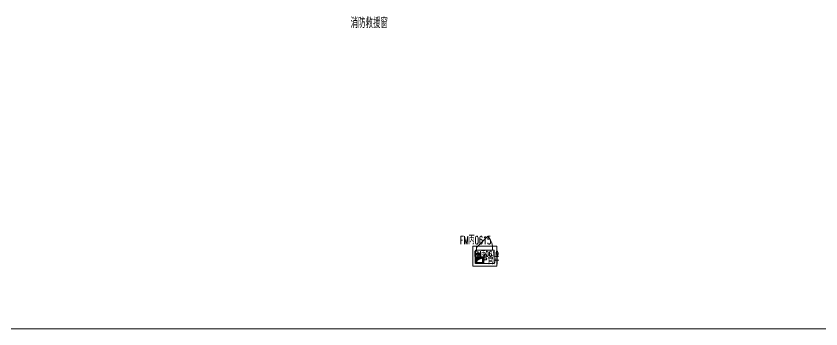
# Model space of a CAD drawing. Header units: millimetres. Extents: x 164760 to 3716174, y -1766400 to 11969.
# Drawn here: x 3548460 to 3578610, y -1658926 to -1647202 of the extents above; entities that cross this region are included whole.
import ezdxf

# ---------------------------------------------------------------- set-up
doc = ezdxf.new("R2010")
doc.units = ezdxf.units.MM
doc.header["$LTSCALE"] = 1000
doc.layers.get('0').update_dxf_attribs({"color": 253, "linetype": 'CONTINUOUS'})
for name, color, linetype, lineweight in [('DOOR【门】', 253, 'CONTINUOUS', 0), ('RC-Text【天花文字】', 253, 'CONTINUOUS', 0), ('TXT【平面空间文字】', 253, 'CONTINUOUS', 0), ('WALL', 253, 'CONTINUOUS', 0), ('Wall【墙体】', 253, 'CONTINUOUS', 0), ('WINDOW', 253, 'CONTINUOUS', 0)]:
    doc.layers.add(name, color=color, linetype=linetype, lineweight=lineweight)
for name, color, linetype in [('ELE', 253, 'CONTINUOUS'), ('VPIPE-污水', 253, 'CONTINUOUS'), ('VPIPE-热给水', 253, 'CONTINUOUS'), ('VPIPE-给水', 253, 'CONTINUOUS'), ('填充', 253, 'CONTINUOUS'), ('洁具', 253, 'CONTINUOUS'), ('风道（排气道）', 253, 'CONTINUOUS')]:
    doc.layers.add(name, color=color, linetype=linetype)
doc.styles.add('DIM_FONT', font='SIMPLEX', dxfattribs={"width": 0.7, "bigfont": 'GBCBIG'})
doc.styles.get("Standard").update_dxf_attribs({"font": 'GBENOR', "bigfont": 'GBCBIG'})
doc.styles.add('SUN', font='romans.shx', dxfattribs={"width": 0.8, "bigfont": 'hzdx.shx'})

# ---------------------------------------------------------------- blocks, each defined once
blk = doc.blocks.new('PQD')
at = {"layer": '填充'}
h = blk.add_hatch(dxfattribs=at)
h.set_pattern_fill('DOTS', color=256, scale=10, style=0)
h.paths.add_polyline_path([(517039, 222521), (516799, 222521), (516799, 222331), (516857, 222451)])
blk.add_lwpolyline([(516799, 222331), (516857, 222451), (517039, 222521)], dxfattribs=at)
at = {"layer": '风道（排气道）'}
for points in [[(516769, 222551), (517069, 222551), (517069, 222301), (516769, 222301)], [(516799, 222521), (517039, 222521), (517039, 222331), (516799, 222331)]]:
    blk.add_lwpolyline(points, close=True, dxfattribs=at)
blk = doc.blocks.new('$DorLib2D$00000114')
at = {"color": 0}
blk.add_line((0.5, 0), (-0.207, 0.707), dxfattribs=at)
blk.add_arc((0.5, 0), 1, 135, 180, dxfattribs=at)
blk = doc.blocks.new('ZL_08130967')
at = {"layer": 'WINDOW'}
for p, q in [((-300, -374), (300, -374)), ((-300, -374), (-300, -524)), ((-300, -524), (300, -524)), ((300, -524), (300, -374))]:
    blk.add_line(p, q, dxfattribs=at)
at = {"layer": 'WINDOW', "xscale": -600, "yscale": 600, "zscale": -600}
blk.add_blockref('$DorLib2D$00000114', (0, -424), dxfattribs=at)
blk = doc.blocks.new('ZL_08155714')
at = {"layer": 'VPIPE-污水'}
blk.add_circle((-129, -712), 50, dxfattribs=at)
at = {"layer": 'VPIPE-热给水'}
blk.add_circle((154, -888), 50, dxfattribs=at)
at = {"layer": 'VPIPE-给水'}
blk.add_circle((154, -754), 50, dxfattribs=at)
at = {"layer": 'WALL'}
for p, q in [((-315, -1165), (-315, -415)), ((-315, -415), (585, -415)), ((-215, -1065), (-215, -565)), ((-215, -565), (485, -565)), ((485, -1065), (485, -565)), ((585, -1165), (585, -415)), ((585, -1165), (-315, -1165)), ((485, -1065), (-215, -1065))]:
    blk.add_line(p, q, dxfattribs=at)
at = {"layer": 'WINDOW'}
for p, q in [((-175, -415), (425, -415)), ((-175, -415), (-175, -565)), ((-175, -565), (425, -565)), ((425, -565), (425, -415))]:
    blk.add_line(p, q, dxfattribs=at)
at = {"layer": 'DOOR【门】', "rotation": 359.9999999999407}
blk.add_blockref('ZL_08130967', (125, -41), dxfattribs=at)
at = {"layer": '洁具'}
blk.add_blockref('PQD', (-516984, -223366), dxfattribs=at)
at = {"layer": 'TXT【平面空间文字】', "color": 3, "ltscale": 100, "style": 'SUN', "width": 0.6}
blk.add_text('FM丙0619', height=200, dxfattribs=at).set_placement((-263, -803, 0))
at = {"layer": 'TXT【平面空间文字】', "width": 0.75}
blk.add_text('管井', height=300, dxfattribs=at).set_placement((236, -1085))

msp = doc.modelspace()

# ---------------------------------------------------------------- linework, layer by layer
at = {"layer": 'RC-Text【天花文字】', "color": 3}
msp.add_lwpolyline([(3475717.9, -1625124.3), (3594147.7, -1625124.3), (3594147.7, -1658925.5), (3475717.9, -1658925.5)], close=True, dxfattribs=at)

# ---------------------------------------------------------------- block references
at = {"layer": 'Wall【墙体】'}
msp.add_blockref('ZL_08155714', (3565881.6, -1655413.1), dxfattribs=at)
at = {"layer": 'WINDOW', "xscale": -600, "yscale": 600, "zscale": -600}
msp.add_blockref('$DorLib2D$00000114', (3566006.4, -1655878), dxfattribs=at)

# ---------------------------------------------------------------- texts
at = {"layer": 'ELE', "ltscale": 100, "style": 'SUN', "width": 0.6}
msp.add_text('FM丙0615', height=300, dxfattribs=at).set_placement((3565084.5, -1655751, 0))
at = {"layer": 'TXT【平面空间文字】', "color": 9, "insert": (3560989.1, -1647652.4), "char_height": 400, "width": 7488.412, "attachment_point": 7, "style": 'DIM_FONT'}
msp.add_mtext('消防救援窗', dxfattribs=at)

doc.saveas('drawing.dxf')
